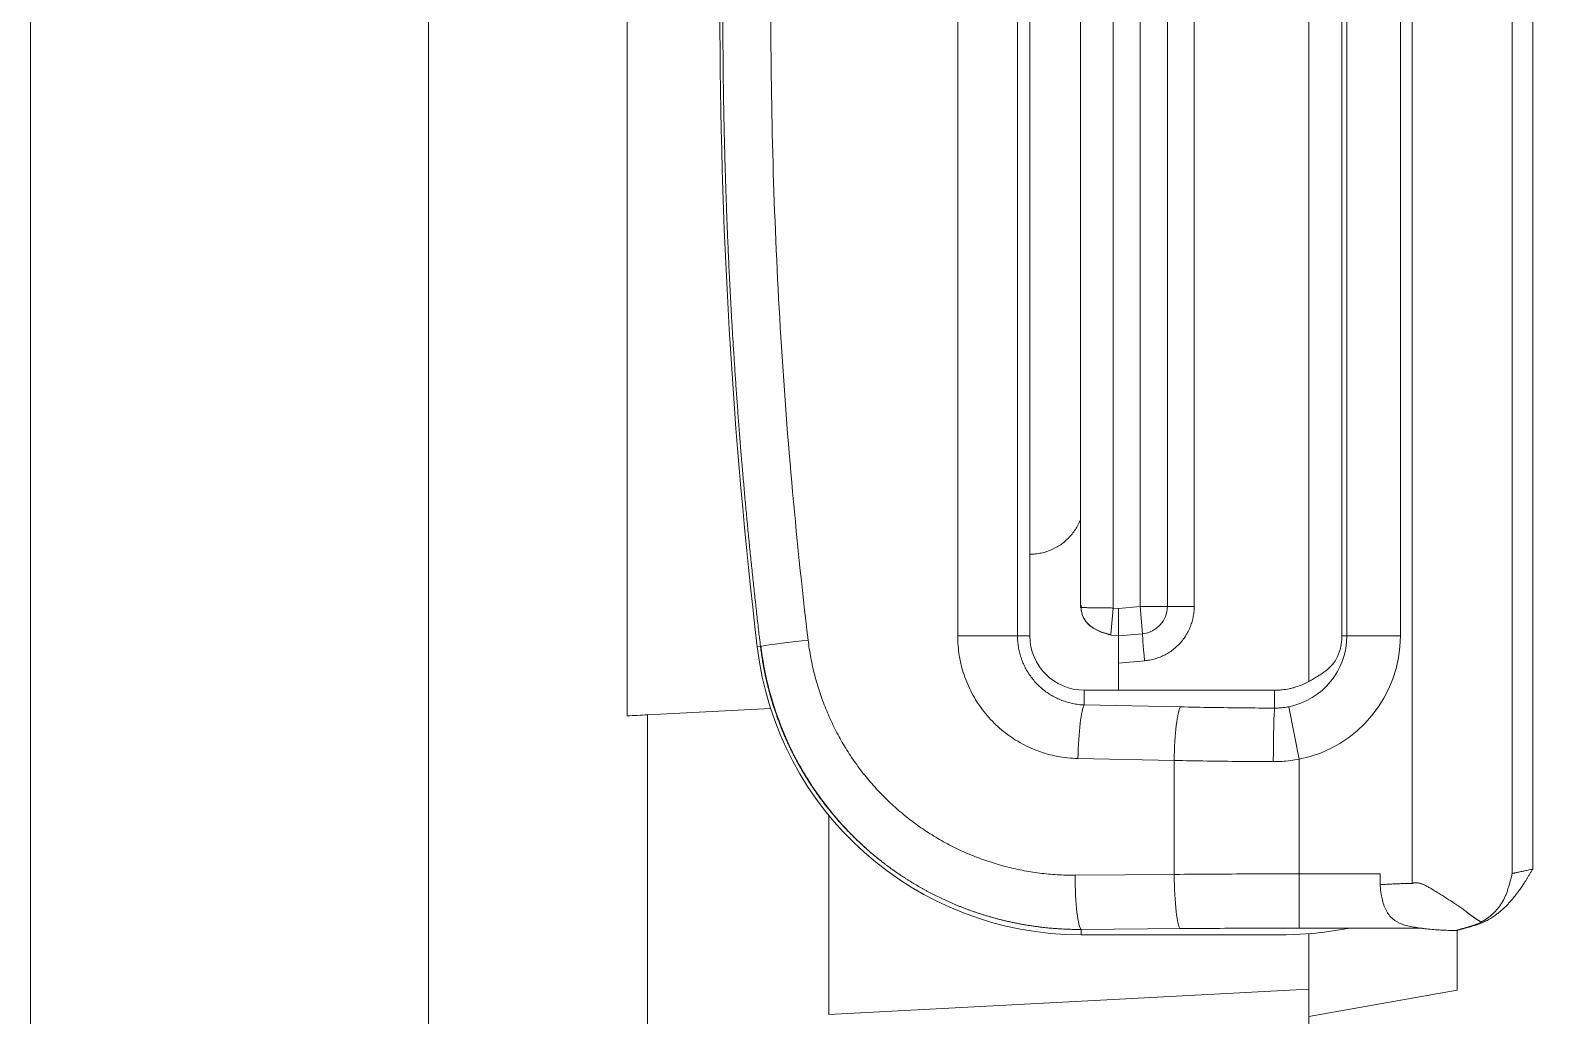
# Model space of a CAD drawing. Header units: inches. Extents: x 20229 to 21001, y -6726 to -5634.
# Drawn here: x 20758.99 to 20787.13, y -6572.46 to -6554.35 of the extents above; entities that cross this region are included whole.
import ezdxf

# ---------------------------------------------------------------- set-up
doc = ezdxf.new("R2010")
doc.units = ezdxf.units.IN
doc.header["$LTSCALE"] = 4.84
doc.header["$MEASUREMENT"] = 0
doc.linetypes.add('CENTERX2', pattern=[20.32, 12.7, -2.54, 2.54, -2.54])
doc.layers.get('0').update_dxf_attribs({"linetype": 'CONTINUOUS', "lineweight": 13})
doc.layers.add('CENTER', color=1, linetype='CENTERX2', lineweight=15)

msp = doc.modelspace()

# ---------------------------------------------------------------- linework, layer by layer
at = {"ltscale": 0.5}
for p, q in [((20758.995, -6515.879), (20758.995, -6592.087)), ((20766.31, -6515.751), (20766.31, -6592.215)), ((20784.398, -6570.037), (20784.398, -6537.929)), ((20786.239, -6538.113), (20786.239, -6569.853)), ((20786.616, -6569.775), (20786.616, -6538.192)), ((20769.967, -6541.01), (20769.967, -6566.957)), ((20782.5, -6566.321), (20782.5, -6541.645)), ((20782.5, -6566.322), (20782.5, -6541.645)), ((20776.043, -6542.483), (20776.043, -6565.483)), ((20777.143, -6542.483), (20777.143, -6565.483)), ((20783.108, -6542.483), (20783.108, -6565.483)), ((20783.2, -6565.483), (20783.2, -6542.483)), ((20784.185, -6565.483), (20784.185, -6542.483)), ((20778.3, -6543.003), (20778.3, -6564.964)), ((20778.9, -6542.994), (20778.9, -6564.972)), ((20779.4, -6543.02), (20779.4, -6564.946)), ((20779.9, -6543.02), (20779.9, -6564.946)), ((20780.391, -6564.946), (20780.391, -6543.02)), ((20777.37, -6563.983), (20777.37, -6543.983)), ((20777.37, -6563.983), (20777.37, -6565.483)), ((20778.857, -6565.462), (20778.9, -6564.972)), ((20779, -6564.981), (20778.9, -6564.972)), ((20779.4, -6564.946), (20779, -6564.981)), ((20779.9, -6564.946), (20779.4, -6564.946)), ((20779.443, -6565.444), (20779.4, -6564.946)), ((20780.391, -6564.946), (20779.9, -6564.946)), ((20778.856, -6565.471), (20778.857, -6565.462)), ((20779, -6565.483), (20778.856, -6565.471)), ((20779.443, -6565.444), (20779, -6565.483)), ((20772.417, -6565.678), (20772.357, -6565.685)), ((20777.143, -6565.483), (20776.043, -6565.483)), ((20777.143, -6565.483), (20777.37, -6565.483)), ((20779, -6565.984), (20779, -6565.483)), ((20783.2, -6565.483), (20783.108, -6565.483)), ((20783.2, -6565.483), (20784.185, -6565.483)), ((20779, -6565.984), (20779.478, -6565.942)), ((20779, -6566.483), (20779, -6565.984)), ((20778.37, -6566.483), (20781.8, -6566.483)), ((20778.37, -6566.755), (20778.37, -6566.483)), ((20781.87, -6566.813), (20781.87, -6566.484)), ((20772.603, -6566.818), (20770.34, -6566.937)), ((20778.37, -6566.755), (20780.138, -6566.791)), ((20782.131, -6566.788), (20782.324, -6567.753)), ((20770.34, -6592.227), (20770.34, -6566.937)), ((20778.255, -6567.74), (20780.023, -6567.776)), ((20780.023, -6567.776), (20780.023, -6569.871)), ((20782.324, -6569.862), (20782.324, -6567.753)), ((20773.671, -6568.782), (20773.671, -6572.446)), ((20780.023, -6569.871), (20778.2, -6569.885)), ((20782.324, -6570.859), (20782.324, -6569.862)), ((20783.811, -6569.862), (20782.324, -6569.862)), ((20783.811, -6569.862), (20783.811, -6570.061)), ((20780.138, -6570.868), (20778.315, -6570.883)), ((20778.315, -6570.883), (20778.315, -6570.983)), ((20781.8, -6570.983), (20778.315, -6570.983)), ((20783.262, -6570.859), (20782.324, -6570.859)), ((20782.5, -6571.983), (20782.5, -6570.963)), ((20782.5, -6571.983), (20782.5, -6570.963)), ((20783.262, -6570.859), (20782.706, -6570.943)), ((20783.246, -6570.862), (20783.867, -6570.862)), ((20784.582, -6570.862), (20783.867, -6570.862)), ((20785.229, -6572.002), (20785.229, -6570.907)), ((20782.5, -6571.983), (20773.671, -6572.446)), ((20782.5, -6574.483), (20782.5, -6571.983)), ((20782.5, -6572.483), (20785.229, -6572.002))]:
    msp.add_line(p, q, dxfattribs=at)
for centre, radius, start, end in [((20871.67, -6553.983), 100, 173.27987, 186.72013), ((20779.4, -6564.946), 0.5, 274.9999, 0), ((20778.315, -6564.983), 6, 186.7201, 270), ((20778.37, -6565.483), 1, 180, 270), ((20781.87, -6565.483), 1.33, 281.3098, 0), ((20781.87, -6565.483), 2.315, 281.3098, 0)]:
    msp.add_arc(centre, radius, start, end, dxfattribs=at)
for centre, major_axis, ratio, start_param, end_param in [((20779.487, -6565.942), (-0.044, 0.498), 0.017386, 0, 1.569275), ((20773.407, -6565.561), (-0.993, -0.118), 0.013658, 4.826857, 6.213366), ((20782.216, -6565.483), (0.916, 0), 0.925751, 5.276556, 5.660172), ((20781.8, -6566.659), (-1, 0), 0.176327, 4.642647, 4.712389), ((20778.37, -6567.74), (0.02, 1), 0.114997, 0.175711, 1.573144), ((20780.138, -6567.776), (0.02, 1), 0.114997, 0.175711, 1.573144), ((20781.87, -6567.797), (0.004, 1), 0.023897, 0.174583, 1.570897), ((20778.315, -6569.885), (0.008, -1), 0.115017, 4.711458, 6.212905), ((20780.138, -6569.871), (0.008, -1), 0.115017, 4.711458, 6.212905), ((20781.8, -6570.913), (1, 0), 0.069927, 4.712389, 5.846853)]:
    msp.add_ellipse(centre, major_axis=major_axis, ratio=ratio, start_param=start_param, end_param=end_param, dxfattribs=at)
for points, knots in [([(20772.417, -6565.678), (20772.411, -6565.626), (20772.398, -6565.523), (20772.38, -6565.368), (20772.362, -6565.212), (20772.345, -6565.057), (20772.328, -6564.902), (20772.31, -6564.746), (20772.294, -6564.591), (20772.277, -6564.436), (20772.261, -6564.28), (20772.245, -6564.125), (20772.229, -6563.969), (20772.213, -6563.814), (20772.198, -6563.658), (20772.183, -6563.503), (20772.168, -6563.347), (20772.153, -6563.191), (20772.139, -6563.036), (20772.124, -6562.88), (20772.111, -6562.725), (20772.097, -6562.569), (20772.084, -6562.413), (20772.07, -6562.257), (20772.057, -6562.102), (20772.045, -6561.946), (20772.032, -6561.79), (20772.02, -6561.634), (20772.008, -6561.478), (20771.997, -6561.322), (20771.985, -6561.167), (20771.974, -6561.011), (20771.963, -6560.855), (20771.952, -6560.699), (20771.942, -6560.543), (20771.932, -6560.387), (20771.922, -6560.231), (20771.912, -6560.075), (20771.902, -6559.919), (20771.893, -6559.763), (20771.884, -6559.607), (20771.875, -6559.451), (20771.867, -6559.295), (20771.859, -6559.139), (20771.851, -6558.983), (20771.843, -6558.826), (20771.835, -6558.67), (20771.828, -6558.514), (20771.821, -6558.358), (20771.814, -6558.202), (20771.808, -6558.046), (20771.801, -6557.89), (20771.795, -6557.733), (20771.79, -6557.577), (20771.784, -6557.421), (20771.779, -6557.265), (20771.774, -6557.109), (20771.769, -6556.952), (20771.764, -6556.796), (20771.76, -6556.64), (20771.756, -6556.484), (20771.752, -6556.327), (20771.749, -6556.171), (20771.745, -6556.015), (20771.742, -6555.859), (20771.739, -6555.702), (20771.737, -6555.546), (20771.734, -6555.39), (20771.732, -6555.233), (20771.731, -6555.077), (20771.729, -6554.921), (20771.728, -6554.765), (20771.726, -6554.608), (20771.726, -6554.452), (20771.725, -6554.296), (20771.725, -6554.139), (20771.725, -6554.035), (20771.725, -6553.983)], [0, 0, 0, 0, 0.013334, 0.026667, 0.040001, 0.053335, 0.066668, 0.080002, 0.093335, 0.106669, 0.120002, 0.133336, 0.146669, 0.160003, 0.173337, 0.18667, 0.200003, 0.213337, 0.22667, 0.240004, 0.253337, 0.266671, 0.280004, 0.293338, 0.306671, 0.320004, 0.333338, 0.346671, 0.360005, 0.373338, 0.386671, 0.400005, 0.413338, 0.426671, 0.440005, 0.453338, 0.466671, 0.480005, 0.493338, 0.506671, 0.520004, 0.533338, 0.546671, 0.560004, 0.573338, 0.586671, 0.600004, 0.613337, 0.626671, 0.640004, 0.653337, 0.66667, 0.680003, 0.693337, 0.70667, 0.720003, 0.733336, 0.74667, 0.760003, 0.773336, 0.786669, 0.800002, 0.813336, 0.826669, 0.840002, 0.853335, 0.866668, 0.880001, 0.893335, 0.906668, 0.920001, 0.933334, 0.946667, 0.96, 0.973334, 0.986667, 1, 1, 1, 1]), ([(20773.292, -6565.561), (20773.176, -6564.584), (20772.976, -6562.645), (20772.767, -6559.82), (20772.638, -6556.967), (20772.608, -6555.019), (20772.607, -6554.027), (20772.607, -6553.983)], [0, 0, 0, 0, 0.24714, 0.494281, 0.741421, 0.988561, 1, 1, 1, 1]), ([(20777.37, -6563.983), (20777.405, -6563.983), (20777.474, -6563.979), (20777.578, -6563.963), (20777.679, -6563.936), (20777.777, -6563.898), (20777.871, -6563.851), (20777.959, -6563.794), (20778.04, -6563.728), (20778.114, -6563.654), (20778.18, -6563.572), (20778.237, -6563.484), (20778.277, -6563.406), (20778.297, -6563.358), (20778.303, -6563.342)], [0, 0, 0, 0, 0.086998, 0.173997, 0.260995, 0.347994, 0.434992, 0.521991, 0.608989, 0.695988, 0.782986, 0.869985, 0.956983, 1, 1, 1, 1]), ([(20778.314, -6564.917), (20778.31, -6564.955), (20778.313, -6565.031), (20778.348, -6565.14), (20778.409, -6565.234), (20778.492, -6565.312), (20778.588, -6565.371), (20778.687, -6565.415), (20778.78, -6565.444), (20778.833, -6565.457), (20778.857, -6565.463)], [0, 0, 0, 0, 0.128483, 0.260979, 0.396852, 0.533023, 0.665155, 0.78899, 0.901252, 1, 1, 1, 1]), ([(20778.31, -6564.964), (20778.311, -6564.988), (20778.316, -6565.048), (20778.347, -6565.143), (20778.407, -6565.236), (20778.487, -6565.313), (20778.58, -6565.371), (20778.675, -6565.414), (20778.765, -6565.443), (20778.817, -6565.456), (20778.841, -6565.461)], [0, 0, 0, 0, 0.08669, 0.22769, 0.371283, 0.514262, 0.652291, 0.781175, 0.897703, 1, 1, 1, 1]), ([(20778.9, -6564.972), (20778.877, -6564.972), (20778.832, -6564.971), (20778.766, -6564.971), (20778.702, -6564.97), (20778.64, -6564.969), (20778.581, -6564.968), (20778.526, -6564.967), (20778.476, -6564.966), (20778.431, -6564.966), (20778.392, -6564.965), (20778.36, -6564.965), (20778.334, -6564.964), (20778.319, -6564.964), (20778.313, -6564.964), (20778.312, -6564.964)], [0, 0, 0, 0, 0.081802, 0.163604, 0.245406, 0.327208, 0.409011, 0.490813, 0.572615, 0.654417, 0.736219, 0.818021, 0.899823, 0.981625, 1, 1, 1, 1]), ([(20778.817, -6565.467), (20778.818, -6565.467), (20778.819, -6565.467), (20778.82, -6565.467), (20778.821, -6565.466), (20778.821, -6565.466), (20778.822, -6565.465), (20778.822, -6565.463), (20778.823, -6565.461), (20778.823, -6565.459), (20778.823, -6565.458), (20778.823, -6565.458)], [0, 0, 0, 0, 0.124961, 0.249922, 0.374883, 0.499844, 0.624805, 0.749766, 0.874727, 0.999688, 1, 1, 1, 1]), ([(20778.822, -6565.459), (20778.829, -6565.46), (20778.841, -6565.461), (20778.852, -6565.464), (20778.857, -6565.464)], [0, 0, 0, 0, 0.568322, 1, 1, 1, 1]), ([(20778.315, -6570.883), (20778.302, -6570.883), (20778.276, -6570.883), (20778.237, -6570.883), (20778.198, -6570.883), (20778.159, -6570.882), (20778.12, -6570.881), (20778.082, -6570.88), (20778.043, -6570.879), (20778.005, -6570.877), (20777.966, -6570.875), (20777.928, -6570.873), (20777.89, -6570.87), (20777.853, -6570.868), (20777.815, -6570.865), (20777.778, -6570.862), (20777.74, -6570.859), (20777.703, -6570.855), (20777.666, -6570.851), (20777.629, -6570.848), (20777.593, -6570.843), (20777.556, -6570.839), (20777.52, -6570.834), (20777.484, -6570.83), (20777.448, -6570.825), (20777.412, -6570.819), (20777.376, -6570.814), (20777.341, -6570.808), (20777.305, -6570.803), (20777.27, -6570.797), (20777.235, -6570.791), (20777.2, -6570.784), (20777.165, -6570.778), (20777.131, -6570.771), (20777.097, -6570.764), (20777.062, -6570.757), (20777.029, -6570.75), (20776.995, -6570.742), (20776.961, -6570.735), (20776.928, -6570.727), (20776.894, -6570.719), (20776.861, -6570.711), (20776.828, -6570.703), (20776.796, -6570.694), (20776.763, -6570.686), (20776.731, -6570.677), (20776.699, -6570.668), (20776.666, -6570.659), (20776.635, -6570.65), (20776.603, -6570.641), (20776.572, -6570.631), (20776.54, -6570.622), (20776.509, -6570.612), (20776.478, -6570.602), (20776.448, -6570.593), (20776.417, -6570.583), (20776.387, -6570.572), (20776.356, -6570.562), (20776.326, -6570.552), (20776.297, -6570.541), (20776.267, -6570.53), (20776.238, -6570.52), (20776.208, -6570.509), (20776.179, -6570.498), (20776.15, -6570.487), (20776.122, -6570.476), (20776.093, -6570.464), (20776.065, -6570.453), (20776.037, -6570.442), (20776.009, -6570.43), (20775.981, -6570.418), (20775.953, -6570.407), (20775.926, -6570.395), (20775.899, -6570.383), (20775.872, -6570.371), (20775.845, -6570.359), (20775.818, -6570.347), (20775.792, -6570.335), (20775.765, -6570.322), (20775.739, -6570.31), (20775.713, -6570.297), (20775.687, -6570.285), (20775.662, -6570.272), (20775.637, -6570.26), (20775.611, -6570.247), (20775.586, -6570.234), (20775.561, -6570.222), (20775.537, -6570.209), (20775.512, -6570.196), (20775.488, -6570.183), (20775.464, -6570.17), (20775.44, -6570.157), (20775.416, -6570.144), (20775.393, -6570.131), (20775.369, -6570.117), (20775.346, -6570.104), (20775.323, -6570.091), (20775.3, -6570.078), (20775.277, -6570.064), (20775.255, -6570.051), (20775.233, -6570.038), (20775.211, -6570.024), (20775.189, -6570.011), (20775.167, -6569.997), (20775.145, -6569.984), (20775.124, -6569.97), (20775.102, -6569.957), (20775.081, -6569.943), (20775.06, -6569.93), (20775.04, -6569.916), (20775.019, -6569.903), (20774.999, -6569.889), (20774.978, -6569.876), (20774.958, -6569.862), (20774.938, -6569.848), (20774.919, -6569.835), (20774.899, -6569.821), (20774.88, -6569.808), (20774.86, -6569.794), (20774.841, -6569.78), (20774.822, -6569.767), (20774.804, -6569.753), (20774.785, -6569.74), (20774.767, -6569.726), (20774.748, -6569.712), (20774.73, -6569.699), (20774.712, -6569.685), (20774.694, -6569.672), (20774.677, -6569.658), (20774.659, -6569.645), (20774.642, -6569.631), (20774.625, -6569.618), (20774.608, -6569.605), (20774.591, -6569.591), (20774.574, -6569.578), (20774.558, -6569.564), (20774.542, -6569.551), (20774.525, -6569.538), (20774.509, -6569.524), (20774.493, -6569.511), (20774.478, -6569.498), (20774.462, -6569.485), (20774.447, -6569.472), (20774.431, -6569.459), (20774.416, -6569.446), (20774.401, -6569.433), (20774.386, -6569.42), (20774.357, -6569.394), (20774.313, -6569.354), (20774.255, -6569.301), (20774.197, -6569.247), (20774.141, -6569.192), (20774.086, -6569.137), (20774.031, -6569.081), (20773.977, -6569.025), (20773.924, -6568.968), (20773.872, -6568.91), (20773.821, -6568.852), (20773.771, -6568.793), (20773.721, -6568.734), (20773.673, -6568.674), (20773.625, -6568.614), (20773.578, -6568.553), (20773.532, -6568.492), (20773.487, -6568.43), (20773.443, -6568.368), (20773.4, -6568.306), (20773.358, -6568.243), (20773.316, -6568.18), (20773.276, -6568.116), (20773.236, -6568.052), (20773.198, -6567.987), (20773.16, -6567.923), (20773.123, -6567.858), (20773.087, -6567.792), (20773.052, -6567.726), (20773.018, -6567.66), (20772.985, -6567.594), (20772.952, -6567.528), (20772.921, -6567.461), (20772.89, -6567.394), (20772.861, -6567.326), (20772.832, -6567.259), (20772.804, -6567.191), (20772.777, -6567.124), (20772.751, -6567.056), (20772.726, -6566.987), (20772.702, -6566.919), (20772.679, -6566.851), (20772.656, -6566.782), (20772.635, -6566.713), (20772.614, -6566.645), (20772.595, -6566.576), (20772.576, -6566.507), (20772.558, -6566.438), (20772.541, -6566.369), (20772.524, -6566.3), (20772.509, -6566.231), (20772.494, -6566.161), (20772.481, -6566.092), (20772.468, -6566.023), (20772.456, -6565.954), (20772.445, -6565.885), (20772.435, -6565.816), (20772.425, -6565.747), (20772.42, -6565.701), (20772.417, -6565.678)], [0, 0, 0, 0, 0.004578, 0.009141, 0.013688, 0.018219, 0.022735, 0.027235, 0.031718, 0.036187, 0.040639, 0.045076, 0.049497, 0.053902, 0.058291, 0.062665, 0.067022, 0.071364, 0.075691, 0.080001, 0.084296, 0.088575, 0.092838, 0.097085, 0.101316, 0.105532, 0.109732, 0.113916, 0.118084, 0.122237, 0.126374, 0.130494, 0.1346, 0.138689, 0.142762, 0.14682, 0.150862, 0.154888, 0.158898, 0.162892, 0.166871, 0.170833, 0.17478, 0.178711, 0.182626, 0.186526, 0.190409, 0.194277, 0.198129, 0.201965, 0.205785, 0.209589, 0.213378, 0.21715, 0.220907, 0.224648, 0.228373, 0.232082, 0.235775, 0.239453, 0.243114, 0.24676, 0.25039, 0.254004, 0.257602, 0.261184, 0.264751, 0.268301, 0.271836, 0.275355, 0.278858, 0.282345, 0.285816, 0.289271, 0.29271, 0.296134, 0.299541, 0.302933, 0.306309, 0.309669, 0.313013, 0.316341, 0.319653, 0.32295, 0.32623, 0.329495, 0.332743, 0.335976, 0.339193, 0.342394, 0.345579, 0.348748, 0.351901, 0.355038, 0.358159, 0.361265, 0.364354, 0.367428, 0.370486, 0.373527, 0.376553, 0.379563, 0.382557, 0.385535, 0.388497, 0.391443, 0.394374, 0.397288, 0.400186, 0.403069, 0.405936, 0.408786, 0.411621, 0.414439, 0.417242, 0.420029, 0.4228, 0.425555, 0.428294, 0.431017, 0.433724, 0.436415, 0.439091, 0.44175, 0.444393, 0.447021, 0.449632, 0.452228, 0.454807, 0.457371, 0.459918, 0.46245, 0.464966, 0.467465, 0.469949, 0.472417, 0.474869, 0.477305, 0.479725, 0.482129, 0.484517, 0.486889, 0.489245, 0.491585, 0.493909, 0.496217, 0.498509, 0.500785, 0.509955, 0.519105, 0.528235, 0.537346, 0.546437, 0.555508, 0.564559, 0.573591, 0.582603, 0.591595, 0.600568, 0.609521, 0.618454, 0.627367, 0.636261, 0.645135, 0.653989, 0.662823, 0.671638, 0.680433, 0.689208, 0.697963, 0.706699, 0.715415, 0.724111, 0.732788, 0.741444, 0.750081, 0.758698, 0.767296, 0.775873, 0.784431, 0.792969, 0.801487, 0.809986, 0.818465, 0.826924, 0.835363, 0.843783, 0.852182, 0.860562, 0.868923, 0.877263, 0.885584, 0.893885, 0.902166, 0.910427, 0.918669, 0.926891, 0.935093, 0.943276, 0.951438, 0.959581, 0.967704, 0.975808, 0.983892, 0.991956, 1, 1, 1, 1]), ([(20772.425, -6565.676), (20772.454, -6565.921), (20772.538, -6566.384), (20772.74, -6567.037), (20773.026, -6567.694), (20773.398, -6568.322), (20773.842, -6568.887), (20774.255, -6569.309), (20774.522, -6569.536), (20774.642, -6569.63)], [0, 0, 0, 0, 0.157965, 0.304328, 0.439093, 0.619422, 0.773712, 0.901963, 1, 1, 1, 1]), ([(20783.108, -6565.483), (20783.108, -6565.533), (20783.104, -6565.582), (20783.093, -6565.654), (20783.089, -6565.678), (20783.078, -6565.724), (20783.072, -6565.747), (20783.058, -6565.79), (20783.05, -6565.811), (20783.038, -6565.842), (20783.034, -6565.852), (20783.025, -6565.871), (20783.021, -6565.88), (20783.007, -6565.906), (20782.998, -6565.923), (20782.984, -6565.945), (20782.979, -6565.952), (20782.97, -6565.966), (20782.965, -6565.972), (20782.96, -6565.978)], [0, 0, 0, 0, 0.25, 0.25, 0.375, 0.375, 0.5, 0.5, 0.625, 0.625, 0.6875, 0.6875, 0.75, 0.75, 0.875, 0.875, 0.9375, 0.9375, 1, 1, 1, 1]), ([(20782.706, -6566.2), (20782.687, -6566.211), (20782.666, -6566.225), (20782.619, -6566.254), (20782.593, -6566.27), (20782.552, -6566.295), (20782.537, -6566.303), (20782.507, -6566.319), (20782.492, -6566.328), (20782.444, -6566.352), (20782.411, -6566.368), (20782.34, -6566.398), (20782.302, -6566.412), (20782.243, -6566.431), (20782.222, -6566.437), (20782.181, -6566.448), (20782.16, -6566.452), (20782.097, -6566.466), (20782.053, -6566.473), (20781.985, -6566.48), (20781.962, -6566.481), (20781.916, -6566.483), (20781.893, -6566.484), (20781.87, -6566.484)], [0, 0, 0, 0, 0.125, 0.125, 0.25, 0.25, 0.3125, 0.3125, 0.375, 0.375, 0.5, 0.5, 0.625, 0.625, 0.6875, 0.6875, 0.75, 0.75, 0.875, 0.875, 0.9375, 0.9375, 1, 1, 1, 1]), ([(20785.227, -6570.901), (20785.246, -6570.895), (20785.283, -6570.885), (20785.338, -6570.87), (20785.392, -6570.855), (20785.445, -6570.841), (20785.496, -6570.826), (20785.546, -6570.813), (20785.595, -6570.797), (20785.643, -6570.779), (20785.689, -6570.76), (20785.734, -6570.739), (20785.777, -6570.717), (20785.818, -6570.694), (20785.857, -6570.67), (20785.895, -6570.646), (20785.938, -6570.615), (20785.986, -6570.579), (20786.039, -6570.535), (20786.09, -6570.489), (20786.139, -6570.441), (20786.186, -6570.391), (20786.232, -6570.339), (20786.266, -6570.297), (20786.292, -6570.265), (20786.311, -6570.241), (20786.331, -6570.215), (20786.352, -6570.187), (20786.375, -6570.156), (20786.399, -6570.123), (20786.423, -6570.088), (20786.448, -6570.05), (20786.474, -6570.009), (20786.501, -6569.966), (20786.528, -6569.921), (20786.557, -6569.874), (20786.586, -6569.825), (20786.606, -6569.792), (20786.616, -6569.775)], [0, 0, 0, 0, 0.031454, 0.062236, 0.092343, 0.121773, 0.150522, 0.178636, 0.206379, 0.233745, 0.260681, 0.287136, 0.313065, 0.338426, 0.363186, 0.387313, 0.410784, 0.447828, 0.48495, 0.522068, 0.559108, 0.596009, 0.632724, 0.669218, 0.683853, 0.699996, 0.71762, 0.736691, 0.757178, 0.779046, 0.802262, 0.826792, 0.852606, 0.879674, 0.907968, 0.937465, 0.968147, 1, 1, 1, 1]), ([(20786.239, -6569.853), (20786.237, -6569.865), (20786.234, -6569.878), (20786.228, -6569.902), (20786.225, -6569.914), (20786.216, -6569.95), (20786.203, -6569.997), (20786.19, -6570.045), (20786.176, -6570.092), (20786.169, -6570.115), (20786.154, -6570.162), (20786.146, -6570.185), (20786.13, -6570.23), (20786.121, -6570.252), (20786.094, -6570.315), (20786.073, -6570.354), (20786.038, -6570.411), (20786.026, -6570.429), (20786.001, -6570.465), (20785.987, -6570.482), (20785.946, -6570.533), (20785.916, -6570.565), (20785.853, -6570.625), (20785.82, -6570.652), (20785.748, -6570.703), (20785.71, -6570.727), (20785.67, -6570.748)], [0, 0, 0, 0, 0.03125, 0.03125, 0.0625, 0.0625, 0.125, 0.1875, 0.1875, 0.25, 0.25, 0.3125, 0.3125, 0.375, 0.375, 0.5, 0.5, 0.5625, 0.5625, 0.625, 0.625, 0.75, 0.75, 0.875, 0.875, 1, 1, 1, 1]), ([(20786.616, -6569.775), (20786.602, -6569.778), (20786.573, -6569.783), (20786.531, -6569.792), (20786.491, -6569.801), (20786.451, -6569.809), (20786.414, -6569.817), (20786.379, -6569.824), (20786.347, -6569.831), (20786.317, -6569.837), (20786.29, -6569.843), (20786.267, -6569.848), (20786.25, -6569.851), (20786.242, -6569.853), (20786.239, -6569.853)], [0, 0, 0, 0, 0.087594, 0.175188, 0.262782, 0.350376, 0.43797, 0.525564, 0.613158, 0.700752, 0.788346, 0.87594, 0.963534, 1, 1, 1, 1]), ([(20784.398, -6570.036), (20784.364, -6570.037), (20784.297, -6570.038), (20784.197, -6570.041), (20784.098, -6570.045), (20784.001, -6570.049), (20783.905, -6570.055), (20783.842, -6570.059), (20783.811, -6570.061)], [0, 0, 0, 0, 0.172019, 0.343171, 0.511308, 0.676662, 0.839474, 1, 1, 1, 1]), ([(20783.811, -6570.061), (20783.814, -6570.105), (20783.818, -6570.149), (20783.827, -6570.213), (20783.83, -6570.234), (20783.837, -6570.275), (20783.841, -6570.296), (20783.854, -6570.355), (20783.865, -6570.393), (20783.883, -6570.447), (20783.89, -6570.464), (20783.904, -6570.498), (20783.911, -6570.515), (20783.952, -6570.594), (20783.992, -6570.646), (20784.092, -6570.732), (20784.15, -6570.763), (20784.232, -6570.793), (20784.248, -6570.799), (20784.283, -6570.809), (20784.3, -6570.813), (20784.336, -6570.821), (20784.354, -6570.825), (20784.39, -6570.832), (20784.446, -6570.842), (20784.505, -6570.852), (20784.565, -6570.86), (20784.586, -6570.863), (20784.627, -6570.868), (20784.648, -6570.871), (20784.753, -6570.883), (20784.84, -6570.89), (20784.975, -6570.897), (20785.02, -6570.899), (20785.11, -6570.901), (20785.155, -6570.902), (20785.2, -6570.902)], [0, 0, 0, 0, 0.0625, 0.0625, 0.09375, 0.09375, 0.125, 0.125, 0.1875, 0.1875, 0.21875, 0.21875, 0.25, 0.25, 0.375, 0.375, 0.5, 0.5, 0.53125, 0.53125, 0.5625, 0.5625, 0.59375, 0.59375, 0.625, 0.6875, 0.6875, 0.71875, 0.71875, 0.75, 0.75, 0.875, 0.875, 0.9375, 0.9375, 1, 1, 1, 1]), ([(20785.67, -6570.748), (20785.666, -6570.746), (20785.657, -6570.741), (20785.644, -6570.734), (20785.632, -6570.726), (20785.619, -6570.718), (20785.607, -6570.711), (20785.594, -6570.703), (20785.582, -6570.695), (20785.569, -6570.686), (20785.557, -6570.678), (20785.545, -6570.67), (20785.533, -6570.661), (20785.521, -6570.653), (20785.509, -6570.644), (20785.497, -6570.635), (20785.485, -6570.627), (20785.473, -6570.618), (20785.461, -6570.609), (20785.45, -6570.6), (20785.438, -6570.592), (20785.426, -6570.583), (20785.415, -6570.574), (20785.404, -6570.565), (20785.384, -6570.55), (20785.356, -6570.528), (20785.32, -6570.5), (20785.284, -6570.474), (20785.254, -6570.453), (20785.228, -6570.435), (20785.205, -6570.42), (20785.18, -6570.404), (20785.153, -6570.387), (20785.125, -6570.369), (20785.079, -6570.34), (20785.016, -6570.299), (20784.935, -6570.247), (20784.854, -6570.196), (20784.788, -6570.156), (20784.739, -6570.127), (20784.708, -6570.11), (20784.678, -6570.093), (20784.648, -6570.078), (20784.619, -6570.064), (20784.594, -6570.053), (20784.574, -6570.045), (20784.559, -6570.04), (20784.543, -6570.035), (20784.528, -6570.032), (20784.513, -6570.029), (20784.498, -6570.027), (20784.484, -6570.026), (20784.469, -6570.025), (20784.455, -6570.026), (20784.44, -6570.027), (20784.426, -6570.029), (20784.412, -6570.032), (20784.402, -6570.035), (20784.398, -6570.036)], [0, 0, 0, 0, 0.01139, 0.022733, 0.034029, 0.045273, 0.056466, 0.067603, 0.078684, 0.089707, 0.10067, 0.111571, 0.12241, 0.133184, 0.143893, 0.154535, 0.165111, 0.175618, 0.186056, 0.196426, 0.206725, 0.216955, 0.227115, 0.237205, 0.247226, 0.279889, 0.311166, 0.341131, 0.369879, 0.387125, 0.405903, 0.426007, 0.447321, 0.469766, 0.493266, 0.556237, 0.618865, 0.681445, 0.744371, 0.767862, 0.79058, 0.812592, 0.833958, 0.854734, 0.874971, 0.885721, 0.89616, 0.906316, 0.91622, 0.925902, 0.935397, 0.944743, 0.953977, 0.963141, 0.972279, 0.981437, 0.990661, 1, 1, 1, 1]), ([(20785.2, -6570.902), (20785.243, -6570.89), (20785.285, -6570.878), (20785.369, -6570.854), (20785.42, -6570.84), (20785.469, -6570.826), (20785.489, -6570.82), (20785.499, -6570.817), (20785.527, -6570.808), (20785.565, -6570.795), (20785.601, -6570.78), (20785.636, -6570.765), (20785.653, -6570.757), (20785.67, -6570.748)], [0, 0, 0, 0, 0.25, 0.25, 0.5, 0.5625, 0.5625, 0.625, 0.625, 0.75, 0.875, 0.875, 1, 1, 1, 1]), ([(20785.203, -6570.902), (20785.204, -6570.902), (20785.205, -6570.902), (20785.208, -6570.902), (20785.211, -6570.901), (20785.219, -6570.901), (20785.224, -6570.901), (20785.229, -6570.9)], [0, 0, 0, 0, 0.1724, 0.1724, 0.5862, 0.5862, 1, 1, 1, 1])]:
    msp.add_open_spline(points, degree=3, knots=knots, dxfattribs=at)
for points in [[(20779, -6565.483), (20779, -6565.483), (20779, -6565.481), (20779, -6565.47), (20779, -6565.452), (20779, -6565.427), (20779, -6565.396), (20779, -6565.358), (20779, -6565.315), (20779, -6565.267), (20779, -6565.215), (20779, -6565.16), (20779, -6565.102), (20779, -6565.042), (20779, -6565.001), (20779, -6564.981)], [(20779.478, -6565.942), (20779.511, -6565.939), (20779.577, -6565.93), (20779.672, -6565.908), (20779.766, -6565.875), (20779.856, -6565.834), (20779.941, -6565.784), (20780.02, -6565.726), (20780.094, -6565.66), (20780.161, -6565.587), (20780.22, -6565.509), (20780.271, -6565.424), (20780.314, -6565.335), (20780.348, -6565.243), (20780.372, -6565.146), (20780.388, -6565.047), (20780.391, -6564.98), (20780.391, -6564.946)], [(20778.2, -6569.885), (20778.09, -6569.886), (20777.872, -6569.881), (20777.548, -6569.851), (20777.226, -6569.799), (20776.909, -6569.727), (20776.597, -6569.633), (20776.293, -6569.52), (20775.996, -6569.386), (20775.709, -6569.233), (20775.433, -6569.061), (20775.169, -6568.871), (20774.918, -6568.665), (20774.681, -6568.442), (20774.46, -6568.204), (20774.255, -6567.952), (20774.067, -6567.688), (20773.898, -6567.411), (20773.746, -6567.124), (20773.615, -6566.828), (20773.503, -6566.524), (20773.41, -6566.21), (20773.339, -6565.888), (20773.305, -6565.671), (20773.292, -6565.561)], [(20776.043, -6565.483), (20776.043, -6565.545), (20776.048, -6565.668), (20776.07, -6565.849), (20776.107, -6566.028), (20776.158, -6566.204), (20776.224, -6566.375), (20776.303, -6566.54), (20776.395, -6566.698), (20776.5, -6566.848), (20776.616, -6566.99), (20776.744, -6567.122), (20776.882, -6567.243), (20777.03, -6567.352), (20777.186, -6567.449), (20777.349, -6567.533), (20777.52, -6567.604), (20777.695, -6567.66), (20777.876, -6567.703), (20778.064, -6567.731), (20778.191, -6567.739), (20778.255, -6567.74)], [(20777.143, -6565.483), (20777.143, -6565.517), (20777.146, -6565.586), (20777.158, -6565.686), (20777.178, -6565.786), (20777.206, -6565.883), (20777.242, -6565.978), (20777.285, -6566.07), (20777.335, -6566.159), (20777.393, -6566.243), (20777.457, -6566.322), (20777.527, -6566.397), (20777.604, -6566.465), (20777.685, -6566.527), (20777.772, -6566.583), (20777.863, -6566.631), (20777.958, -6566.672), (20778.055, -6566.705), (20778.157, -6566.731), (20778.263, -6566.748), (20778.334, -6566.754), (20778.37, -6566.755)], [(20780.138, -6566.791), (20780.33, -6566.795), (20780.714, -6566.802), (20781.291, -6566.809), (20781.677, -6566.812), (20781.87, -6566.813)], [(20781.87, -6566.813), (20781.899, -6566.813), (20781.957, -6566.811), (20782.044, -6566.803), (20782.102, -6566.793), (20782.131, -6566.788)], [(20770.34, -6566.937), (20770.213, -6566.944), (20770.089, -6566.95), (20769.967, -6566.957)], [(20780.023, -6567.776), (20780.225, -6567.78), (20780.629, -6567.787), (20781.237, -6567.794), (20781.643, -6567.797), (20781.846, -6567.797)], [(20781.846, -6567.797), (20781.899, -6567.798), (20782.006, -6567.795), (20782.165, -6567.78), (20782.271, -6567.763), (20782.324, -6567.753)], [(20782.324, -6569.862), (20782.067, -6569.862), (20781.555, -6569.862), (20780.788, -6569.865), (20780.278, -6569.869), (20780.023, -6569.871)], [(20782.324, -6570.859), (20782.08, -6570.859), (20781.594, -6570.86), (20780.865, -6570.863), (20780.38, -6570.866), (20780.138, -6570.868)]]:
    msp.add_open_spline(points, degree=3, dxfattribs=at)
at = {"layer": 'CENTER'}
msp.add_spline([(20782.5, -6605.315), (20790.567, -6639.592), (20814.354, -6656.936), (20851.153, -6643.292), (20864.9, -6589.541), (20864.9, -6556.834), (20871.714, -6517.547)], degree=3, dxfattribs=at)

doc.saveas('drawing.dxf')
